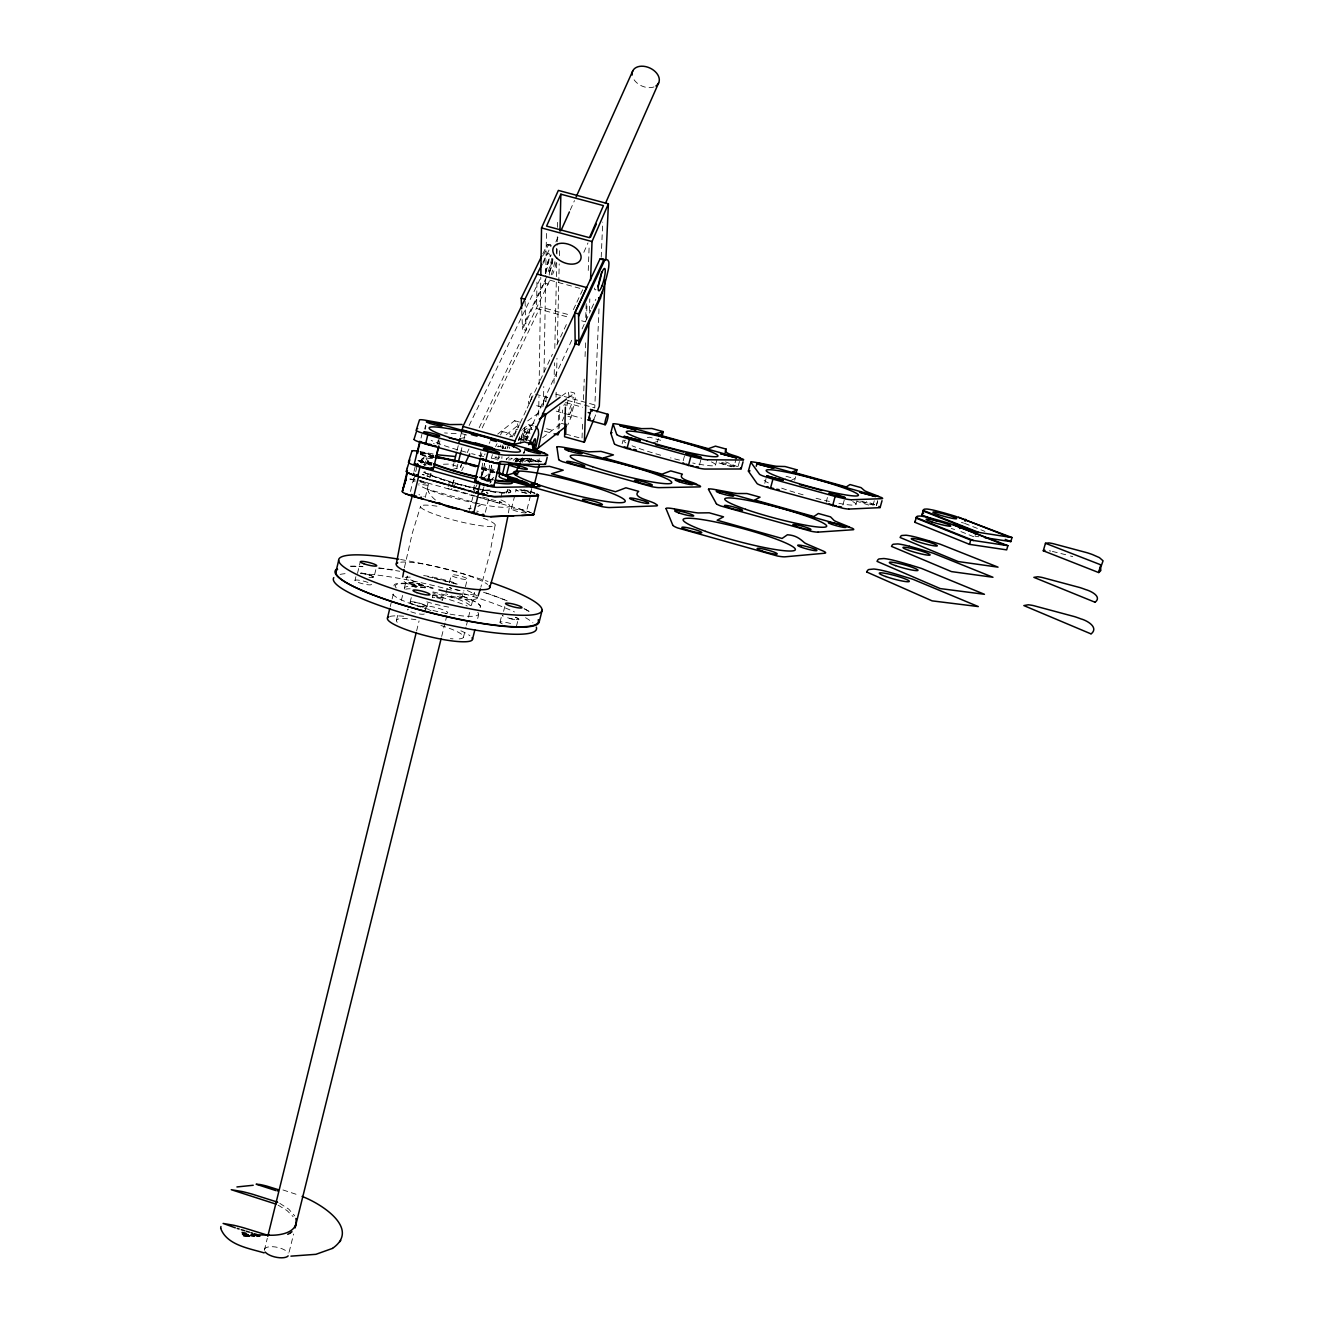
<?xml version="1.0" encoding="UTF-8"?>
<svg xmlns="http://www.w3.org/2000/svg" width="1324" height="1324" viewBox="0 0 1324 1324"><rect width="100%" height="100%" fill="white"/><g stroke="black" fill="none" stroke-linecap="round" stroke-linejoin="round"><path stroke-width="0.75" stroke-dasharray="5 3.75" d="M520.63 461.762L510.849 458.187M536.948 282.144L536.584 308.459L569.866 317.578M538.669 415.074L538.967 396.555M539.149 384.225L540.788 277.279M543.452 405.078L543.767 386.558M544.015 372.16L545.72 275.475M545.753 273.423L546.481 232.263M554.011 383.315L554.475 362.793M554.806 348.427L556.378 278.652M556.428 276.6L556.742 262.235M556.924 254.026L557.156 243.765M557.205 241.713L557.338 235.556M557.536 227.347L557.718 219.139M556.047 397.2L556.196 391.043M556.543 376.695L556.974 358.241M557.321 343.876L559.208 263.923M559.407 255.714L559.589 247.505M558.116 429.009L558.596 409.348M559.208 428.248L559.771 406.567M586.201 303.726L585.539 321.864L581.617 320.789M582.543 424.226L582.014 438.575L565.712 434.024M583.47 399.633L584.232 379.127M585.059 356.57L585.671 340.185M586.433 319.68L586.962 305.331M588.253 270.477L589.163 245.883M589.362 311.19L589.825 298.893M598.994 308.84L594.757 407.924L567.665 400.411M601.212 257.237L602.718 222.134M482.598 463.201L481.373 472.718A15.706 3.194 -74.7 0 0 481.439 475.349L481.936 477.021L484.617 463.367L482.035 477.186A39.058 7.944 -74.8 0 0 483.69 478.014L494.15 469.308M508.433 512.885L509.541 505.884M495.126 525.231L489.946 552.919L480.877 587.128M489.615 465.187L488.391 474.687A15.706 3.161 -74.7 0 0 488.457 477.319L488.92 478.99L491.634 465.353M404.399 567.731L412.31 533.142L420.602 506.264M489.019 479.172L492.511 461.397M522.848 440.561L524.784 431.012A27.026 5.263 -74.8 0 0 524.767 429.539L524.751 429.042A35.5 6.918 -74.7 0 0 524.652 427.867M502.541 448.522L503.021 446.205M515.433 432.783L516.194 429.274L521.342 430.714M516.194 462.308L516.956 458.799M520.332 443.507L522.666 432.948M566.887 405.756L569.055 396.124L568.178 391.292L574.566 393.062L575.41 397.879L571.058 417.143L567.665 425.103M551.893 258.312L550.983 261.937A52.033 10.493 -75.6 0 1 550.519 263.708A88.956 18.172 -75.7 0 1 547.838 273.125L547.358 274.813M354.998 580.375L355.875 576.701M357.497 573.424L360.31 561.674M375.784 569.717L373.898 577.545A8.457 1.374 13.8 0 0 369.744 575.228A8.457 1.374 13.8 0 0 360.906 573.193M421.032 438.045L421.926 434.355M414.015 471.377L415.786 464.095M424.739 428.844L425.6 425.318M425.136 429.373L425.98 425.848M410.49 491.452L414.809 473.644M413.402 481.208L415.256 473.562M415.719 471.642L417.59 463.996M420.734 462.821L421.611 459.246M421.86 463.301L423.2 457.756M390.266 606.524L391.672 600.798M392.136 598.895L393.526 593.169M424.259 465.866L426.063 458.485M437.218 444.136L438.112 440.445M429.671 477.335L430.565 473.694M437.946 443.457L439.717 436.159M425.318 497.361L429.588 479.288M430.052 477.368L430.995 473.545M439.005 444.599L439.899 440.909M396.505 620.261L397.978 614.253M401.387 600.269L402.844 594.277M404.416 587.839L407.296 576.056A34.656 5.528 14.1 0 0 426.94 586.433M410.076 602.453L411.35 597.273M448.191 486.57L450.16 478.543M453.122 466.528L454.099 462.523M457.045 450.491L458.534 444.483M460.404 436.837L461.265 433.312M264.353 1250.352L267.299 1238.321M416.597 630.952L419.063 620.923M453.983 479.884L451.567 489.665L447.694 488.573M456.714 468.779L457.823 464.228M460.719 452.494L462.159 446.618M463.863 439.684L465.154 434.404M424.789 611.986L426.179 606.326A8.705 1.456 14 0 0 413.982 601.94A8.705 1.456 14 0 0 413.071 604.323A8.705 1.456 14 0 0 426.179 606.326M452.394 469.441L460.818 467.306L461.497 464.542L459.196 469.358M426.957 606.706A8.705 1.456 14 0 0 414.76 602.321A8.705 1.456 14 0 0 413.849 604.704A8.705 1.456 14 0 0 426.957 606.706L427.817 603.231M432.948 595.039L432.336 597.505A5.23 0.861 14 0 1 435.248 597.455M442.481 600.07L443.093 597.604A5.23 0.861 14 0 0 435.728 594.989A5.23 0.861 14 0 0 435.232 596.396A5.23 0.861 14 0 0 443.093 597.604M445.989 593.317L447.33 587.955M449.432 582.726L451.335 575.079M473.214 490.029L474.555 484.551M469.54 510.286L474.439 490.476M289.145 1252.074L293.614 1234.034M441.686 636.43L445.162 622.396M445.658 620.393L447.644 612.367M461.96 597.372L463.731 590.223M465.419 586.731L467.322 579.101A8.242 1.291 14.1 0 0 455.655 575.013A8.242 1.291 14.1 0 0 454.993 577.148A8.242 1.291 14.1 0 0 467.322 579.118M497.758 460.256L499.578 452.924M485.362 512.239L488.804 498.387M463.483 637.142L465.965 627.179M466.462 625.193L467.968 619.218M468.464 617.232L470.45 609.255M471.543 604.836L474.472 593.086M454.612 489.88L499.446 503.203L500.439 499.198M500.952 497.195L502.954 489.168M477.699 618.507L478.659 614.7M520.365 462.026L521.292 458.319M524.089 452.891L524.983 449.349M522.136 462.49L523.079 458.783M511.378 508.896L516.178 489.731M530.56 493.306L532.331 486.256M538.372 462.242L539.265 458.7M526.191 512.719A7.646 0.976 14.4 0 0 515.301 509.045A7.646 0.976 14.4 0 0 514.854 510.683A7.646 0.976 14.4 0 0 526.191 512.719L531.023 493.554M499.992 622.263L501.846 614.899M503.583 611.357L505.569 603.496M516.41 626.401L518.28 619.053M481.919 453.47L480.629 456.83M622.164 443.722L623.124 440.031M657.416 442.166L658.342 438.608M683.217 460.719L685.17 453.304M699.486 464.939L701.439 457.541M715.49 465.187L717.409 457.938M736.376 457.856L733.993 466.809L718.27 462.721L731.477 466.76M739.454 461.53L737.915 466.942L720.223 462.01M764.776 483.392L766.762 475.978M794.698 480.298L795.674 476.723M826.11 502.326L828.659 493.024M842.892 504.99L844.944 497.559M855.983 504.245L856.976 500.621M872.93 505.553L874.916 498.37M876.405 505.404L877.646 500.935M876.488 505.338L877.729 500.869M491.32 458.203L492.462 454.628M549.344 281.185L478.758 428.662M525.049 301.177L526.224 330.338L522.5 329.312L545.836 279.728M484.634 455.042L485.014 453.851M506.413 459.858L506.827 458.667M499.38 457.889L499.777 456.681M480.86 451.898L479.884 456.78M593.781 419.493L596.148 413.8M542.608 437.731L561.31 423.332L564.024 416.977M583.834 252.321L587.988 242.921M555.881 241.961L559.274 234.447M570.247 210.02L574.467 200.636M582.08 328.931L590.686 310.346M591.547 308.492L595.85 299.207M506.165 493.124L507.886 489.4M520.828 461.48L522.55 457.756M514.904 462.457L516.641 458.716M525.347 439.998L572.365 338.911M514.076 436.01L519.306 424.855M520.183 423.001L526.29 409.993M527.151 408.14L539.365 382.106M540.242 380.253L552.439 354.236M556.808 344.935L566.391 324.496M573.375 309.634L575.99 304.057M576.867 302.186L582.957 289.178L548.417 279.778M482.399 490.36L484.104 486.752M487.497 479.536L492.561 468.795M476.988 484.733L475.283 488.357L480.629 489.863M480.397 477.534L485.478 466.793M500.522 434.984L502.177 431.492L504.378 433.776A15.59 3.128 -74.8 0 1 504.461 434.752M531.652 458.551L530.212 461.497M453.602 487.48L457.177 480.033M461.646 470.732L463.433 467.008M482.201 427.917L540.291 306.92L570.048 315.062M452.08 484.154L453.851 480.447M467.19 452.709L468.977 449.018M469.11 425.534L540.738 277.692M522.5 329.312L522.434 327.028L546.878 276.418M542.906 262.351L551.198 245.701M542.823 253.827L547.342 244.576L550.172 244.443A94.401 18.917 -75.3 0 1 551.082 244.626M543.386 255.3L548.682 244.427M523.956 458.584L522.897 460.669L529.666 462.556M519.67 461.712L520.481 460.901M492.131 480.264L492.958 478.924M489.897 483.194L491.022 481.82M493.802 477.368L490.641 480.033A39.058 7.845 -74.8 0 1 489.003 479.222M506.132 459.296L509.128 456.797M518.876 440.031L532.331 428.943M522.467 429.489L528.491 424.574L531.305 427.635A35.516 6.835 -74.7 0 1 531.735 430.416M506.182 434.835L519.885 423.812M497.708 434.107L514.589 420.701L517.502 423.779M520.001 462.258L524.585 458.683M513.216 460.355L516.294 457.988M523.063 431.194L534.449 422.753M568.178 397.779L574.566 393.062M527.697 420.883L539.182 412.476M561.74 395.992L568.178 391.292M790.196 480.96L794.532 478.626L782.666 475.333M499.446 503.203L501.846 502.425L480.033 496.252M489.963 489.913L481.224 490.31M652.98 442.845L661.007 440.396L649.637 437.234L645.615 437.863M459.974 438.592L467.587 436.986M509.194 433.461L511.362 435.728A15.59 3.095 -74.8 0 1 511.445 436.688M456.151 433.66L444.533 432.931M443.408 464.244L449.366 464.062L460.818 467.306M476.822 488.755L475.283 488.639L480.629 490.145M974.927 536.17L978.916 536.766M414.693 479.801L411.4 479.255A14.316 1.821 14.1 0 0 408.95 478.974M433.163 453.967L419.973 451.534L433.891 455.456M418.732 460.454L432.203 462.904A43.675 5.164 14.3 0 1 433.461 457.492M860.666 501.515L871.622 504.692M868.743 505.073L857.257 501.415M1052.381 551.413L1065.754 554.739M419.94 480.926L421.694 481.373M543.899 400.725L546.051 401.321M282.955 1189.945L299.406 1195.357M1070.471 556.014L1072.754 556.643M423.465 481.837L427.172 482.863M569.055 396.124L575.41 397.879M555.766 394.122L597.306 405.657M535.508 394.188L547.259 397.448M565.53 402.529L582.494 407.229M536.667 405.69L542.526 407.329M556.229 411.135L562.088 412.774M564.041 413.32L581.65 418.202M567.88 416.266L571.058 417.143M862.47 501.531L874.419 504.858M561.31 423.332L566.076 424.656M546.613 428.711L553.746 430.697M514.589 420.701L519.703 422.124M528.491 424.574L535.31 426.477M544.313 431.094L552.108 433.279M529.103 428.695A5.693 1.092 -74.8 0 1 527.647 437.383A5.693 1.092 -74.8 0 1 525.959 436.423A5.693 1.092 -74.8 0 1 529.103 428.695L532.463 429.638M525.247 431.823L532 433.709M528.061 436.937L521.275 435.05A5.743 1.109 -74.8 0 1 521.027 439.982M502.177 431.492L510.237 433.544M526.042 439.634L531.073 441.041M519.041 438.707L524.155 440.147A5.776 1.109 -74.8 0 1 524.618 440.197M461.795 433.643L469.226 435.728M498.436 446.122L505.354 448.058M529.17 458.534L540.92 461.844M515.152 458.435L520.315 459.875M495.292 457.392L498.734 458.369M431.806 463.83L424.574 461.911A13.621 1.638 14.2 0 0 419.311 460.752M481.423 468.249L494.845 472.039M481.605 468.895L495.54 472.8M479.255 477.021L490.757 480.248M479.801 477.352L489.433 480.066M417.838 460.289L431.756 464.211M479.437 477.666L491.369 481.026M523.162 489.996L535.078 493.356M474.273 496.169L424.524 482.118A15.292 1.936 14.1 0 0 408.851 478.99M476.259 496.732L522.02 509.657A15.309 1.969 14.4 0 1 530.974 512.736M524.139 489.847L531.089 491.899A13.687 1.655 14.4 0 1 533.936 492.892M519.356 508.913L526.29 510.965A13.654 1.754 14.4 0 1 530.394 512.487L531.569 513.017M963.541 523.03L961.423 522.401M954.637 529.501L952.37 528.806A138.987 13.852 15.3 0 0 951.228 528.458M544.826 283.055L548.434 284.18M547.342 244.576L550.983 245.751M546.001 396.819L547.788 397.415M874.717 504.692L866.376 501.498M737.468 466.66L725.535 461.877M964.567 523.344L984.907 531.387M960.91 531.586L976.152 537.693M541.549 461.712L534.251 458.601M534.747 493.074L527.482 489.897M278.09 1205.138L287.109 1210.616L293.117 1216.64M279.811 1203.367L288.748 1209.126L294.706 1215.862M556.593 248.3L556.676 248.813A15.822 3.128 -75.6 0 1 556.742 250.054A17.444 3.459 -75.6 0 1 556.725 251.659L556.626 252.967A10.195 2.019 -75.6 0 1 556.577 253.414M518.015 427.652L517.998 427.288A35.483 7.001 -74.7 0 0 517.502 423.779M521.755 310.759L522.434 327.028M1049.253 550.784A16.517 1.539 15.5 0 1 1050.726 551.065M711.435 461.911A47.399 4.518 14.8 0 1 692.7 463.003M679.526 460.09A47.399 4.518 14.8 0 1 670.556 457.856M660.676 455.191A47.399 4.518 14.8 0 1 632.044 445.791M625.855 442.861A47.399 4.518 14.8 0 1 625.557 440.18M852.722 501.597A47.714 4.568 15.1 0 1 838.903 503.352M829.403 501.432A47.714 4.568 15.1 0 1 813.085 497.51M803.122 494.828A47.714 4.568 15.1 0 1 780.035 487.596M768.383 482.929A47.714 4.568 15.1 0 1 763.865 479.917M508.863 489.516A46.919 5.726 14.3 0 1 480 489.334A46.919 5.726 14.3 0 1 423.415 472.072M483.293 479.189A46.919 5.726 14.3 0 1 490.84 481.638M491.055 481.953A46.952 5.577 14.3 0 1 483.988 480.645M430.432 465.303A46.952 5.577 14.3 0 1 433.08 458.7M481.588 469.242A46.952 5.577 14.3 0 1 493.024 472.834M526.952 493.207A8.043 0.976 14.4 0 1 515.466 489.814M520.779 489.83A8.043 0.976 14.4 0 1 530.543 493.207M473.429 489.88A8.325 1.043 14.3 0 1 475.167 489.863M481.671 491.138A8.325 1.043 14.3 0 1 483.128 491.518M486.52 492.611A8.325 1.043 14.3 0 1 488.126 493.256M422.207 474.356A8.325 1.026 14.1 0 1 424.359 474.935M427.007 475.812A8.325 1.026 14.1 0 1 428.959 476.64M426.278 465.038A8.043 0.96 14.2 0 1 423.994 464.492M418.765 461.53A8.043 0.96 14.2 0 1 431.641 464.989M433.776 457.012A8.043 0.943 14.2 0 1 420.403 453.851M420.403 452.709A8.043 0.943 14.2 0 1 433.776 456.201M516.674 458.269A47.035 5.213 14.3 0 1 514.473 461.182M496.732 459.163A47.035 5.213 14.3 0 1 489.648 457.79M483.657 456.515A47.035 5.213 14.3 0 1 471.625 453.652M465.849 452.129A47.035 5.213 14.3 0 1 431.144 440.313M533.357 461.795A8.06 0.894 14.5 0 1 522.848 458.402M526.373 458.385A8.06 0.894 14.5 0 1 537.858 461.762M433.511 443.391A8.341 0.943 14.2 0 1 434.173 443.606M433.792 457.674A9.5 1.109 14.2 0 1 420.304 454.43M420.436 452.775A9.5 1.109 14.2 0 1 433.411 456.085M433.676 457.227A7.663 0.894 14.2 0 1 427.652 456.333A7.663 0.894 14.2 0 1 420.502 454.165M420.287 453.106A7.663 0.894 14.2 0 1 427.222 454.397A7.663 0.894 14.2 0 1 433.511 456.532M530.461 461.745A9.516 1.043 14.5 0 1 521.308 458.402M525.032 458.418A9.516 1.043 14.5 0 1 537.494 461.745M531.536 461.811A7.679 0.844 14.5 0 1 523.361 459.097A7.679 0.844 14.5 0 1 527.448 459.097A7.679 0.844 14.5 0 1 536.783 461.811M546.117 396.935A5.412 1.026 -74.9 0 1 545.62 402.082M542.906 406.782A5.412 1.026 -74.9 0 1 543.75 401.189A5.412 1.026 -74.9 0 1 545.802 396.836M595.932 289.459A11.568 2.085 -75.4 0 1 594.509 288.036M552.803 258.478A11.552 2.284 -75.6 0 1 548.202 274.829M545.62 273.274A11.552 2.284 -75.6 0 1 550.983 254.936M556.08 262.417A11.552 2.284 -75.6 0 1 552.588 274.382M549.278 275.044A11.552 2.284 -75.6 0 1 552.869 259.239M551.247 274.846A126.21 25.917 -75.7 0 0 553.068 268.557A44.321 8.854 -75.6 0 0 554.971 261.457M552.869 259.454A11.552 2.284 -75.6 0 1 548.351 274.879M545.769 273.307A11.552 2.284 -75.6 0 1 551.132 254.986M543.634 263.327A11.552 2.3 -75.6 0 1 549.294 254.622A11.552 2.3 -75.6 0 1 545.058 273.207M521.275 434.884A5.743 1.109 -74.8 0 1 521.011 440.379M518.677 440.478A5.743 1.109 -74.8 0 1 519.802 437.052M512.355 436.953A5.743 1.125 -74.8 0 1 514.887 433.593M509.757 436.953A5.776 1.142 -74.8 0 1 510.915 436.821M508.234 446.867A5.776 1.142 -74.8 0 1 507.257 446.767M505.785 446.651A5.793 1.158 -74.8 0 1 505.123 448.472M503.236 448.373A5.793 1.158 -74.8 0 1 503.468 446.833M509.674 447.016A5.826 1.158 -74.8 0 1 509.442 448.555M507.125 448.753A5.826 1.158 -74.8 0 1 507.787 446.916M502.822 445.096A5.826 1.158 -74.8 0 1 502.193 448.339M500.224 446.817A5.826 1.158 -74.8 0 1 500.902 444.98M504.626 448.538A5.859 1.158 -74.8 0 1 505.586 448.422M501.879 458.518A5.859 1.158 -74.8 0 1 501.978 456.548M497.526 446.85A5.859 1.175 -74.8 0 1 498.767 446.949M496.202 456.648A5.859 1.175 -74.8 0 1 494.994 456.83M495.606 446.684A35.169 7.05 -74.7 0 1 497.063 443.722M489.201 443.424A35.169 7.133 -74.7 0 1 490.029 441.753M526.356 440.346A5.743 1.109 -74.8 0 1 528.524 436.953M524.205 453.205A5.809 1.109 -74.7 0 1 524.536 451.55M523.559 451.947A5.842 1.125 -74.7 0 1 523.212 453.619M521.557 458.452A5.842 1.125 -74.7 0 1 520.018 458.418M511.362 458.236A5.859 1.142 -74.7 0 1 510.65 459.924M509.061 460.239A5.859 1.142 -74.7 0 1 509.194 458.567M518.76 458.7A5.859 1.142 -74.7 0 1 517.552 461.861M515.996 461.844A5.859 1.142 -74.7 0 1 516.542 458.319M503.12 448.29A35.185 6.951 -74.7 0 1 503.732 447.016M524.254 440.213A5.776 1.109 -74.8 0 0 523.774 440.247A5.71 1.109 -74.8 0 0 525.545 433.196A5.71 1.109 -74.8 0 0 524.105 433.031A5.71 1.109 -74.8 0 0 522.004 440.064M518.71 440.048A5.743 1.109 -74.8 0 1 519.869 436.771M525.992 440.396A5.743 1.109 -74.8 0 1 527.945 436.92M565.894 403.837A5.395 0.976 -74.9 0 1 565.696 405.525M562.7 412.906A5.395 0.976 -74.9 0 1 562.7 409.977M563.858 405.541A5.395 0.976 -74.9 0 1 564.504 403.919M653.99 86.921A14.266 9.831 24.5 0 1 633.104 78.099M368.949 577.314A8.457 1.374 13.8 0 0 372.011 576.122A8.457 1.374 13.8 0 0 360.807 572.911A8.457 1.374 13.8 0 1 372.094 576.122A8.457 1.374 13.8 0 1 369.032 577.33M515.797 617.398A8.474 1.407 14.3 0 1 516.559 619.466A8.474 1.407 14.3 0 1 506.033 617.265M503.054 616.041A8.474 1.407 14.3 0 1 502.293 615.577M509.79 490.145A46.572 5.693 14.3 0 1 477.65 489.003A46.572 5.693 14.3 0 1 422.853 471.509M481.969 478.94A46.572 5.693 14.3 0 1 490.426 481.622M507.555 490.029A43.642 5.329 14.3 0 1 473.959 487.795A43.642 5.329 14.3 0 1 424.706 471.46M480.96 479.023A43.642 5.329 14.3 0 1 488.887 481.539M489.781 479.636A46.605 5.511 14.3 0 1 480.695 477.832M431.459 463.284A46.605 5.511 14.3 0 1 433.014 456.863M481.671 467.173A46.605 5.511 14.3 0 1 493.124 470.715M493.571 479.851A43.675 5.164 14.3 0 1 479.917 477.269M483.657 468.117A43.675 5.164 14.3 0 1 494.034 471.46M477.567 597.438A38.76 6.239 14.1 0 1 432.7 592.871M416.415 587.624A38.76 6.239 14.1 0 1 402.33 579.366M405.21 577.413A38.76 6.239 14.1 0 1 410.688 577.165M467.273 590.57A38.76 6.239 14.1 0 1 476.806 596.032M483.426 518.263A38.446 5.18 14.2 0 1 482.068 525.893A38.446 5.18 14.2 0 1 427.056 511.196A38.446 5.18 14.2 0 1 440.197 506.728M389.935 616.454A43.841 7.696 14 0 1 404.714 616.355M460.868 630.803A43.841 7.696 14 0 1 469.954 635.735M396.306 587.939A43.94 7.199 14 0 1 428.182 586.83M462.407 596.28A43.94 7.199 14 0 1 480.562 607.087M448.671 607.12A34.623 5.71 14 0 1 423.415 600.798M405.707 589.18A34.623 5.71 14 0 1 410.175 588.783M432.915 591.944A34.623 5.71 14 0 1 470.616 606.061M442.001 599.524A5.23 0.861 14 0 1 441.819 600.302M436.721 597.736A5.23 0.861 14 0 1 441.124 599.077M440.892 625.491A34.54 6.057 14 0 1 459.229 638.88M453.023 638.863A34.54 6.057 14 0 1 450.375 638.648M397.25 622.263A34.54 6.057 14 0 1 415.935 619.715M351.026 566.556A104.728 17.179 14 0 1 363.024 566.722M378.25 568.095A104.728 17.179 14 0 1 399.683 571.256M434.305 578.406A104.728 17.179 14 0 1 456.234 584.033M483.492 592.258A104.728 17.179 14 0 1 506.645 600.699M524.784 608.99A104.728 17.179 14 0 1 531.007 612.631M400.576 559.506A104.811 16.749 14.1 0 1 488.01 581.451M464.062 590.835A8.242 1.324 14.1 0 1 463.466 590.918M459.958 590.62A8.242 1.324 14.1 0 1 449.663 587.591M515.4 617.282A8.474 1.407 14.3 0 1 517.634 619.847A8.474 1.407 14.3 0 1 506.231 617.414M503.137 615.958A8.474 1.407 14.3 0 1 502.706 615.577M457.293 596.313A34.623 5.677 14 0 1 470.715 605.68M404.598 589.014A34.623 5.677 14 0 1 426.99 588.204M474.472 592.54A34.656 5.528 14.1 0 1 464.079 594.426M423.63 575.543A34.656 5.528 14.1 0 1 457.409 583.702M264.403 1249.376A12.446 4.982 12.6 0 1 275.491 1246.993A12.446 4.982 12.6 0 1 288.202 1253.001M423.101 607.484A13.058 2.201 14 0 1 436.87 607.832A13.058 2.201 14 0 1 445.443 613.459M430.945 610.778A13.058 2.201 14 0 1 429.837 610.43M425.782 608.924A13.058 2.201 14 0 1 424.938 608.543M350.297 566.192A104.728 17.162 14 0 1 362.296 566.374M379.194 567.946A104.728 17.162 14 0 1 395.214 570.263M427.817 576.718A104.728 17.162 14 0 1 457.243 584.149M486.09 593.02A104.728 17.162 14 0 1 507.737 601.079M524.039 608.643A104.728 17.162 14 0 1 530.262 612.267M459.941 590.372A8.242 1.307 14.1 0 1 454.595 589.263M451.815 588.419A8.242 1.307 14.1 0 1 449.399 587.459M394.055 586.002A44.47 7.282 14 0 1 428.728 586.664M462.953 596.313A44.47 7.282 14 0 1 480.033 607.385M340.119 574.401A104.662 17.444 14 0 1 348.56 573.441M360.558 573.573A104.662 17.444 14 0 1 453.751 590.769M464.029 593.698A104.662 17.444 14 0 1 514.457 611.936M525.545 617.679A104.662 17.444 14 0 1 532.927 622.826M424.243 613.988A8.705 1.49 13.9 0 1 413.055 612.499A8.705 1.49 13.9 0 1 408.603 609.206M371.349 584.232A8.457 1.39 13.8 0 1 360.674 583.222A8.457 1.39 13.8 0 1 357.066 580.028A8.457 1.39 13.8 0 1 370.687 583.652M459.776 595.817A8.242 1.341 14.1 0 1 458.501 597.587A8.242 1.341 14.1 0 1 446.767 594.178M502.326 623.902A8.474 1.423 14.3 0 1 501.647 621.833A8.474 1.423 14.3 0 1 512.09 624.001M477.798 612.317A44.437 7.398 14 0 1 438.261 611.721A44.437 7.398 14 0 1 392.268 592.589M432.551 595.121A44.437 7.398 14 0 1 467.273 606.028M526.224 493.207A7.663 0.927 14.4 0 1 516.261 489.93M519.62 489.83A7.663 0.927 14.4 0 1 530.775 493.207M420.635 482.085A7.646 0.976 14.1 0 1 428.165 485.064A7.646 0.976 14.1 0 1 418.914 483.624M413.75 481.688A7.646 0.976 14.1 0 1 415.289 481.092M425.633 464.989A7.646 0.91 14.2 0 1 423.581 464.443M420.469 462.059A7.646 0.91 14.2 0 1 431.839 465.105M418.947 494.646A7.911 1.043 14.1 0 1 419.609 494.845M423.846 496.285A7.911 1.043 14.1 0 1 424.292 496.483M422.306 474.571A7.927 0.976 14.1 0 1 423.746 474.935M427.007 475.928A7.927 0.976 14.1 0 1 428.662 476.557M476.872 511.097A7.911 1.043 14.3 0 1 478.312 511.461M481.771 491.353A7.927 0.993 14.3 0 1 482.515 491.535M486.52 492.727A7.927 0.993 14.3 0 1 487.695 493.157M400.742 562.203A48.194 7.547 14.1 0 1 446.205 568.906A48.194 7.547 14.1 0 1 487.596 584.43M501.002 499.959A47.846 6.074 14.2 0 1 483.343 504.825A47.846 6.074 14.2 0 1 418.599 484.783M420.221 481.059A47.846 6.074 14.2 0 1 422.058 480.993M428.645 491.601A49.435 37.271 3 0 1 427.255 489.168L481.986 504.576A49.435 37.204 2.6 0 1 478.924 505.751M479.073 505.983A36.211 27.341 2.7 0 1 477.865 506.43M471.427 508.184A36.211 27.341 2.7 0 1 468.117 508.697M435.431 499.976A36.211 27.341 2.7 0 1 428.347 491.701M570.644 412.426A5.395 0.976 -74.9 0 0 572.001 404.317A5.395 0.976 -74.9 0 0 569.072 411.814A5.395 0.976 -74.9 0 0 570.644 412.426M530.295 401.387A5.395 1.043 -75 0 0 531.669 393.129A5.395 1.043 -75 0 0 528.673 400.411A5.395 1.043 -75 0 0 530.295 401.387M412.84 585.009A8.374 1.357 14 0 0 425.699 587.144A8.374 1.357 14 0 0 414.28 582.957A8.374 1.357 14 0 0 412.84 585.009M411.93 584.761A8.374 1.357 14 0 0 424.772 586.88A8.374 1.357 14 0 0 413.369 582.709A8.374 1.357 14 0 0 411.93 584.761"/><path stroke-width="1.5" d="M578.919 344.819L578.571 313.887L603.794 259.868L606.326 259.653A94.633 17.047 -75.1 0 1 607.882 260.149L608.759 261.821A16.335 2.929 -75.4 0 1 608.924 264.105L608.726 266.918A11.651 2.085 -75.4 0 1 608.229 270.03L606.574 277.03A52.149 9.45 -75.4 0 1 606.111 278.801A89.171 16.368 -75.5 0 1 603.413 288.251L600.467 298.214L578.919 344.819L575.179 343.793L574.782 312.861L599.987 259.007L602.321 258.776A124.042 22.541 -75 0 1 603.115 258.892A118.432 21.515 -75 0 1 603.678 259.074L604.803 260.282M295.897 1223.972L295.053 1227.927L441.19 638.433M540.821 275.227L541.533 227.927L558.364 190.408L608.395 203.83L605.896 259.587M559.986 231.104L560.863 194.198L603.43 205.617L589.478 237.675L546.58 226.106L560.863 194.198M565.398 407.279L564.57 436.754L584.331 442.266L593.781 419.493M565.712 434.024L565.993 424.177M584.331 442.266L588.965 321.434M590.537 280.473L592.027 241.547L608.395 203.83M604.969 280.225L599.292 406.203L596.925 411.896M220.678 1228.291L220.926 1226.504M518.263 466.76L518.495 468.017L519.455 466.611M556.908 447.032L558.728 459.544M396.306 563.941L402.215 532.927L412.376 495.606M402.728 576.933L404.052 569.568M507.87 516.393L501.531 547.375L489.748 587.558M484.021 515.897L413.75 496.5A15.822 2.069 14.1 0 1 402.314 491.535L405.839 479.569M414.031 439.32L416.464 431.508M416.233 430.184L419.476 419.956A15.507 1.638 14.3 0 1 421.115 419.708A15.954 1.688 14.3 0 1 422.389 419.807A14.382 1.523 14.3 0 1 424.839 420.138L426.311 420.403A17.742 1.87 14.3 0 1 427.271 420.569M408.454 462.308L411.946 451.021M538.322 447.975L545.836 414.329L542.509 413.402M406.253 471.41L407.13 468.332M335.849 572.183L338.679 560.333M916.556 516.823A105.539 9.947 15.5 0 1 917.731 516.161L920.014 516.046A17.924 1.688 15.3 0 1 922.778 516.393L926.022 516.989A12.777 1.192 15.3 0 1 929.514 517.8L937.177 519.852A57.28 5.462 15.3 0 1 939.097 520.398A97.993 9.467 15.3 0 1 949.308 523.41L1007.895 545.654L1006.67 549.874L969.499 544.363L914.834 522.285L916.539 516.807M937.044 521.044L921.885 515.003L923.507 509.74A102.147 9.318 15.5 0 1 924.632 509.128L926.833 509.028A17.344 1.572 15.3 0 1 929.498 509.376L932.626 509.972A12.379 1.125 15.3 0 1 936.002 510.75L943.416 512.736A55.426 5.114 15.3 0 1 945.286 513.265A94.782 8.854 15.3 0 1 955.167 516.178L1011.999 537.527L1010.808 541.615L984.891 537.676M402.529 490.608L407.428 470.434M405.392 481.092L407.262 473.396M414.263 464.128L419.824 441.206M417.441 452.825L420.138 441.753A9.847 1.109 14.2 0 0 426.94 444.136A9.847 1.109 14.2 0 0 436.324 446.155M408.537 462.589A15.822 1.92 14.2 0 0 411.301 464.211L419.94 467.124L417.722 476.276L419.609 476.789M544.843 463.35A14.2 1.556 14.5 0 1 545.273 463.665A15.888 1.738 14.5 0 1 545.488 463.93A15.557 1.705 14.5 0 1 544.329 464.393L502.756 464.31A15.871 1.804 14.3 0 1 496.119 463.4L425.567 444.037L427.784 434.851L419.129 431.988A15.855 1.738 14.2 0 1 416.332 430.432M423.101 499.148L413.75 496.5L418.583 476.623L416.365 475.879M387.485 617.977L389.802 608.444M435.844 457.508L438.542 446.436M433.312 468.961L438.889 446.056M454.595 460.504L456.565 452.494M459.014 442.464L460.007 438.459M461.48 432.452L462.953 426.427L542.013 264.188M267.796 1236.318L416.117 632.955M458.303 462.275L460.719 452.494M474.786 481.208L480.463 458.253M419.94 467.124L479.95 484.038L477.683 493.19L479.933 493.935M485.676 460.918L487.96 451.716L427.784 434.851M464.261 510.799L473.611 513.464L478.543 493.554L457.905 487.728M493.835 486.04L499.545 463.102M502.392 474.687L504.825 464.889M496.765 472.569L506.413 475.283L509.459 463.069M513.464 447.016L514.97 440.991L586.797 287.589L537.048 274.051M959.586 528.475L960.032 526.638M965.064 521.325L965.577 519.289M472.469 639.409L474.853 629.91M533.489 450.028L534.797 444.831L524.387 441.918L514.126 444.368L462.126 429.803M534.151 485.229L539.265 464.873M545.471 464.145L547.193 457.31M533.638 514.705L538.471 495.54M921.885 515.003L922.431 513.911A134.684 12.479 15.5 0 1 922.828 513.563A128.445 11.899 15.5 0 1 923.225 513.348L923.573 513.216M539.182 621.949L542.161 610.248M612.714 425.434L610.794 433.196L614.353 443.755M740.712 468.233A16.02 1.506 14.9 0 1 741.059 468.514A15.706 1.473 14.9 0 1 740.364 468.994L704.997 469.06A16.004 1.556 14.8 0 1 698.807 468.15L627.03 448.538L629.43 439.254L620.294 436.341A15.971 1.49 14.7 0 1 616.868 434.669M661.917 436.887L663.274 431.641L651.904 428.496L641.478 428.645L620.261 424.656L742.201 458.816A14.332 1.307 14.9 0 1 743.095 459.296A16.037 1.456 14.9 0 1 743.443 459.56M688.414 465.634L690.863 456.333L629.43 439.254M725.155 452.593L726.098 449.084L715.473 446.138L708.357 448.687L655.297 433.941L663.274 431.641M741.175 468.729L743.029 461.811M750.41 463.632L748.408 471.096A15.689 1.473 15 0 1 749.367 470.831M756.236 466.23L757.196 462.655A17.957 1.638 15 0 0 756.302 462.49L754.945 462.258A14.547 1.324 15 0 0 752.793 461.96A16.136 1.473 15 0 0 751.8 461.894A15.689 1.423 15 0 0 750.907 462.01M848.701 509.061A16.12 1.572 15.1 0 1 842.908 508.267L770.419 488.457L772.935 479.139L763.501 476.143A16.07 1.523 15 0 1 759.529 474.257L750.824 462.225M796.105 472.817L796.916 469.821L785.049 466.528L776.443 466.28A33.15 2.979 14.9 0 1 773.1 465.75L757.378 462.705L880.956 497.311A14.432 1.324 15.2 0 1 881.999 497.824A16.153 1.473 15.2 0 1 882.429 498.122A15.822 1.44 15.2 0 1 882.082 498.668L851.514 499.76M914.834 522.285L915.43 521.11A139.185 13.323 15.5 0 1 915.529 521.027M832.581 505.785L835.146 496.434L772.935 479.139M880.129 507.522L882.016 500.704M969.499 544.363L970.724 540.076L1007.895 545.654M975.325 534.78L976.102 532L1011.999 537.527M1045.464 543.287L1100.823 564.835L1098.556 572.514L1043.295 550.784L1045.464 543.287L1048.972 542.923A16.533 1.506 15.5 0 1 1052.911 543.601L1087.318 552.803A19.082 1.721 15.6 0 1 1092.466 554.557L1099.417 557.619L1103.058 560.813L1098.887 572.564L1100.873 570.445L1100.476 567.781M408.884 462.804L409.828 459.825M402.314 491.535L405.972 479.387M408.437 464.261L407.262 467.902M478.096 595.966L480.347 588.915M535.475 449.233L538.554 434.851A27.043 5.131 -74.7 0 0 538.554 433.378L538.537 433.014A35.516 6.752 -74.7 0 0 538.09 429.539L535.74 426.543M559.109 432.187L557.967 434.901L554.061 433.825M660.841 435.596L662.414 431.905M590.487 237.261L596.297 224.104M605.449 203.4L658.64 82.949M560.962 230.69L569.403 211.906M576.155 196.879L632.723 70.983M575.179 343.793L576.9 340.086M514.788 474.505L519.968 463.334M528.59 444.715L576.9 340.483M578.853 342.535L602.437 291.545M578.571 316.237L604.969 259.67M465.221 463.284L469.689 453.983M332.506 1248.383C361.038 1228.473 320.325 1203.202 302.071 1196.433M521.673 308.724L521.193 298.198L541.93 255.681M916.043 517.485L973.537 540.523M339.97 1241.664L340.731 1240.389M1043.295 550.784L1044.984 550.271M1091.191 633.865C1099.135 627.328 1086.921 620.443 1080.996 618.92A23.17 2.631 15.7 0 0 1074.757 616.686L1033.018 605.498A20.075 2.284 15.7 0 0 1028.218 604.787L1023.849 605.581L1090.777 633.799M515.715 474.654L518.826 471.956M1095.163 602.188C1102.362 596.561 1090.645 590.934 1085.763 589.627A21.052 2.168 15.7 0 0 1080.103 587.624L1042.137 577.463A18.238 1.887 15.6 0 0 1037.784 576.768L1033.862 577.347L1094.799 602.139M849.694 527.118L836.9 521.888A36.791 3.773 15.2 0 1 834.269 520.646L830.562 516.89L818.348 513.48L813.896 516.542L754.763 500.009L760.026 497.179L746.968 493.538L737.17 493.504A36.509 3.74 14.9 0 1 733.413 492.975L715.92 489.714L851.961 528.094A15.921 1.672 15.1 0 1 853.053 528.706A17.824 1.87 15.1 0 1 853.533 529.054A17.46 1.821 15.1 0 1 853.053 529.749L818.1 532.116M291.992 1231.75L290.535 1232.826M878.888 496.45L867.121 491.883A33.398 2.996 15.2 0 1 864.688 490.79L861.063 487.629L849.958 484.551L846.317 486.951L792.613 472.039L796.916 469.821M535.277 450.359L566.027 426.378M539.315 419.145L566.589 398.971M545.62 407.775L560.135 397.183M290.006 1233.157L287.738 1234.365M332.49 1248.4L315.89 1254.324L290.932 1256.145M697.185 484.567C693.561 481.721 676.912 479.569 682.406 474.158L670.738 470.897L662.05 474.174L603.711 457.856L613.442 454.893L600.964 451.401L588.849 451.848L565.1 447.628L699.155 485.445A15.805 1.638 14.8 0 1 700.115 486.007A17.692 1.837 14.8 0 1 700.462 486.322A17.328 1.804 14.8 0 1 699.585 486.901L658.971 487.646A17.725 1.92 14.7 0 1 651.871 486.702L562.468 461.679A17.692 1.903 14.6 0 1 558.811 459.726M740.298 458.005C737.187 455.506 722.209 453.884 726.098 449.084M533.307 483.442L537.478 484.501L534.151 483.111M506.413 475.283L514.192 473.065L517.767 474.075M236.93 1186.949L253.215 1185.261M462.059 424.474L449.647 424.574L427.47 420.618L545.107 453.569C542.509 451.616 526.77 448.207 534.797 444.831M817.967 532.132L817.851 532.132A17.857 1.936 15.1 0 1 811.314 531.321L720.653 505.933A17.791 1.92 14.9 0 1 716.4 503.749M513.844 515.764L490.856 516.658L532.198 515.053A15.309 1.969 14.4 0 0 532.91 513.762M521.739 515.466L532.496 515.036A15.507 1.986 14.4 0 0 533.704 514.473A15.822 2.036 14.4 0 0 533.44 514.159A14.134 1.804 14.4 0 0 533.026 513.828M848.949 509.061L879.599 507.671A15.822 1.49 15.2 0 0 879.997 507.109M490.707 516.658L490.823 516.658A15.822 2.085 14.3 0 1 473.611 513.464M268.408 1235.16C279.05 1235.822 298.827 1233.041 295.914 1218.494M698.542 466.975L696.308 466.743M707.645 459.776L742.781 460.024A15.723 1.423 14.9 0 0 743.509 459.577M707.579 459.776L707.413 459.776A16.02 1.506 14.8 0 1 701.257 458.849L690.863 456.333M257.75 1234.829L269.302 1235.176M250.451 1235.408L254.357 1235.871M250.402 1235.408L254.274 1235.871M779.141 489.632L776.725 489.235M636.265 449.862L633.733 449.432M418.036 451.203L417.325 451.087A14.349 1.672 14.2 0 0 414.875 450.789A15.905 1.854 14.2 0 0 413.651 450.706A15.474 1.804 14.2 0 0 412.062 450.921M255.797 1235.391L259.719 1236.103L251.841 1234.382M255.747 1235.408L259.67 1236.136M674.446 508.913L693.892 512.388A40.084 4.502 14.8 0 0 698.096 512.951L709.201 512.802L723.516 516.823L717.161 520.233L782.07 538.471L787.432 534.764C795.575 535.343 799.464 538.239 804.628 542.873A40.399 4.568 15.2 0 0 807.441 544.28L823.776 551.297A17.526 2.019 15.1 0 1 824.968 551.976A19.612 2.251 15.1 0 1 825.448 552.373A19.215 2.218 15.1 0 1 824.852 553.217L784.768 556.841A19.711 2.367 15 0 1 777.436 556.014L677.441 527.879A19.645 2.35 14.8 0 1 672.906 525.38M509.078 462.539L535.575 467.058L549.576 466.362L563.23 470.202L551.512 473.777L615.461 491.734L625.921 487.795L638.698 491.369C630.787 497.543 652.087 500.77 656.009 504.229A17.394 1.986 14.7 0 1 657.002 504.858A19.463 2.218 14.7 0 1 657.366 505.222A19.066 2.185 14.7 0 1 656.274 505.917L609.553 507.539A19.579 2.334 14.6 0 1 601.626 506.562L503.153 478.858A19.529 2.3 14.4 0 1 499.313 476.607M485.527 495.143L488.109 495.656A15.822 1.969 14.3 0 0 494.713 496.467L536.501 495.507A15.524 1.887 14.4 0 0 537.709 494.977A15.838 1.92 14.4 0 0 537.445 494.679A14.167 1.721 14.4 0 0 536.733 494.183L537.561 494.531A14.167 1.721 14.4 0 1 538.272 495.027A15.838 1.92 14.4 0 1 538.487 495.308A15.524 1.887 14.4 0 1 537.329 495.855L495.557 496.814A15.822 1.986 14.3 0 1 488.953 496.003L483.012 494.58M242.06 1232.379L245.983 1233.19M264.138 1252.885C248.978 1248.317 226.768 1245.09 220.678 1228.324M599.987 259.007L603.794 259.868M485.13 495.226L480.413 493.935M598.58 297.784L600.467 298.214M693.428 466.164L690.317 465.386M773.646 488.539L771.379 487.944M588.22 412.558L590.19 413.055M630.621 448.72L628.354 448.124M482.581 494.63L479.073 493.587M909.423 546.266L906.659 545.571A12.379 1.307 15.3 0 0 903.117 544.776L901.445 544.462A21.201 2.234 15.3 0 0 899.377 544.114A19.231 2.036 15.3 0 0 897.738 543.916L893.286 544.23A146.931 15.574 15.6 0 0 892.79 544.528A154.081 16.318 15.6 0 0 892.277 544.975L891.499 546.382L951.476 571.604L992.967 577.264L933.304 553.267A154.329 17.096 15.3 0 0 922.001 549.841A53.97 5.776 15.3 0 0 909.423 546.249M541.533 227.927L592.027 241.547M521.193 298.198L524.966 299.241M574.782 312.861L578.571 313.887M835.146 496.434L845.473 498.933A16.12 1.523 15.1 0 0 851.266 499.76M487.96 451.716L498.403 454.215A15.871 1.754 14.4 0 0 505.007 455.142L546.58 455.522A15.574 1.655 14.5 0 0 547.772 455.092A15.888 1.688 14.5 0 0 547.491 454.827A14.2 1.523 14.5 0 0 546.779 454.347L545.107 453.569M479.95 484.038L490.377 486.504A15.838 1.92 14.3 0 0 496.98 487.348L538.719 486.686A15.54 1.837 14.4 0 0 539.927 486.173A15.855 1.87 14.4 0 0 539.662 485.875A14.167 1.672 14.4 0 0 538.951 485.378L537.345 484.601M590.322 409.397L607.931 414.28A5.412 0.894 -74.8 0 1 606.475 422.571A5.412 0.894 -74.8 0 1 605.118 421.661A5.412 0.894 -74.8 0 1 607.997 414.313M587.525 419.84L605.134 424.739M462.953 426.427L514.97 440.991M471.294 434.537L477.054 436.159M490.509 439.916L496.268 441.537M503.947 443.689L509.707 445.311M475.382 442.911L492.66 447.76M464.525 440.412L486.073 446.453M418.583 476.623L427.106 478.907M422.339 477.683L424.21 478.212M770.419 488.457L761.002 485.461A16.053 1.572 15 0 1 757.047 483.541L748.424 471.195M627.03 448.538L617.911 445.625A15.971 1.556 14.7 0 1 614.485 443.921M455.307 456.499L440.511 455.108A32.703 3.757 14.2 0 1 436.754 454.579M458.435 461.778L466.098 463.946M469.937 465.022L475.68 466.644M435.877 456.002L455.754 461.613M499.512 473.926L517.403 478.974M449.548 485.246L464.558 489.483M426.08 478.725L444.781 484.021M456.035 487.199L432.716 480.48M447.396 506.033L458.634 509.21M468.315 490.542L472.072 491.601M474.803 492.495L476.673 493.024M428.711 500.737L439.916 503.914M425.567 444.037L416.894 441.157A15.855 1.787 14.2 0 1 414.114 439.585M413.75 496.5L405.144 493.554M277.345 1191.021L278.47 1189.746L267.283 1186.238A95.858 93.028 -82.6 0 0 259.951 1184.517L256.144 1184.219L275.922 1190.59M417.226 476.243L412.84 474.77M688.132 464.774L686.031 464.095M626.914 447.711L624.216 446.833M254.109 1233.654L257.237 1234.613M246.347 1231.254L249.425 1232.197M250.981 1232.677L252.536 1233.174M241.216 1229.665L244.824 1230.774M415.951 475.862L411.83 474.422M237.178 1228.407L239.148 1229.02M235.291 1227.811L223.111 1223.442L234.083 1225.329A272.065 261.722 -86.9 0 1 244.063 1227.927L268.044 1235.342A14.051 1.158 17.5 0 1 268.06 1235.044M588.65 417.424L589.925 417.838M768.466 487.067L767.109 486.603M412.674 474.77L409.099 473.347M958.609 517.221L1009.335 537.147M411.714 474.422L409.96 473.711A15.822 1.969 14.1 0 1 407.18 472.056M1005.264 539.431L1010.808 541.615M923.06 510.352L978.833 532.463M922.878 510.882L976.102 532M952.866 524.486L1005.131 545.273M915.844 518.032L970.724 540.076M277.163 1202.026L252.288 1194.149A272.479 262.466 -86.3 0 0 242.275 1191.567L231.27 1189.697L276.087 1204.145M683.813 463.251L682.919 462.788M716.317 503.633L708.456 489.35M672.824 525.247L666.005 508.615M616.736 434.504L613.095 424.011M499.264 476.441L499.76 461.977A18.95 2.151 14.4 0 1 501.548 461.563M909.538 564.769A163.911 19.297 15.3 0 1 921.487 568.426L984.444 594.294L940.239 588.584L877.018 561.359L877.911 559.771A163.332 18.337 15.7 0 1 878.474 559.274A155.736 17.493 15.6 0 1 879.02 558.943L883.82 558.529A20.373 2.284 15.3 0 1 885.557 558.728A22.458 2.516 15.3 0 1 887.775 559.076L889.546 559.407A13.108 1.456 15.3 0 1 893.303 560.234L896.232 560.979A57.197 6.488 15.3 0 1 909.489 564.785M674.214 508.879A21.796 2.499 14.8 0 0 673.105 508.681L671.417 508.416A17.642 2.019 14.8 0 0 668.719 508.118A19.579 2.251 14.8 0 0 667.412 508.085A19.032 2.185 14.8 0 0 666.038 508.482M508.846 462.49A21.697 2.466 14.4 0 0 507.688 462.291L505.933 462.01A17.56 1.986 14.4 0 0 503.037 461.646A19.496 2.201 14.4 0 0 501.597 461.579M715.705 489.681A19.81 2.069 14.9 0 0 714.712 489.499L713.189 489.251A16.053 1.672 14.9 0 0 710.773 488.953A17.808 1.854 14.9 0 0 709.631 488.904A17.311 1.804 14.9 0 0 708.506 489.135M564.885 447.595A19.711 2.036 14.6 0 0 563.858 447.396L562.286 447.131A15.971 1.655 14.6 0 0 559.704 446.784A17.709 1.821 14.6 0 0 558.447 446.701A17.212 1.771 14.6 0 0 556.974 446.933M929.415 540.953A148.652 15.855 15.3 0 1 940.321 544.247L998.031 567.152L958.129 561.542L900.105 537.494L900.816 536.17A148.586 15.176 15.6 0 1 901.28 535.757A141.685 14.481 15.6 0 1 901.76 535.492L906.013 535.227A18.553 1.887 15.3 0 1 907.585 535.426A20.456 2.085 15.3 0 1 909.588 535.757L911.193 536.071A11.949 1.208 15.3 0 1 914.619 536.832L917.267 537.511A52.05 5.362 15.3 0 1 929.382 540.953M740.464 468.084A14.316 1.357 14.9 0 1 740.712 468.233M655.926 444.897A47.399 4.518 14.8 0 1 683.863 452.212M620.062 424.623A17.874 1.622 14.7 0 0 619.152 424.441L617.729 424.193A14.465 1.307 14.7 0 0 615.461 423.862A16.053 1.456 14.7 0 0 614.353 423.763A15.607 1.407 14.7 0 0 613.194 423.862M610.894 432.799A15.59 1.456 14.7 0 1 612.036 432.667M879.947 507.092A16.136 1.523 15.2 0 0 879.5 506.794A14.432 1.357 15.2 0 0 878.871 506.463M799.58 484.584A47.714 4.568 15.1 0 1 821.84 490.542M841.501 506.927A8.474 0.828 15.1 0 1 838.721 506.496M836.437 506A8.474 0.828 15.1 0 1 829.056 503.865M749.401 470.848A16.136 1.523 15 0 1 749.98 470.864M507.87 478.742A46.952 5.577 14.3 0 1 494.961 482.598M476.491 479.056A46.952 5.577 14.3 0 1 433.444 466.528M532.265 483.988A8.043 0.943 14.4 0 1 524.072 483.227A8.043 0.943 14.4 0 1 518.528 480.298A9.516 1.125 14.4 0 0 518.214 481.986A9.516 1.125 14.4 0 0 531.089 485.312A9.516 1.125 14.4 0 0 531.917 483.905M484.005 493.802A8.325 1.043 14.3 0 1 481.622 493.256M478.692 492.478A8.325 1.043 14.3 0 1 476.623 491.816M491.187 485.246A8.325 1.01 14.3 0 1 490.575 485.279M487.778 484.948A8.325 1.01 14.3 0 1 478.494 482.548A8.325 1.01 14.3 0 1 475.879 480.744M417.507 475.167A8.325 1.026 14.1 0 1 416.216 474.72A7.927 0.976 14.1 0 0 417.937 475.316M413.75 473.545A8.325 1.026 14.1 0 1 413.551 473.297M431.856 468.034A8.325 1.01 14.2 0 1 424.044 467.256A8.325 1.01 14.2 0 1 415.786 464.095M409.099 473.347A15.822 1.969 14.1 0 1 406.336 471.708M449.2 438.012A47.035 5.213 14.3 0 1 494.812 449.415M492.76 461.762A8.341 0.943 14.3 0 1 491.204 461.447M488.093 460.669A8.341 0.943 14.3 0 1 482.35 458.766A7.944 0.894 14.4 0 0 493.074 462.308M431.243 444.599A8.341 0.943 14.2 0 1 429.638 444.235M426.709 443.441A8.341 0.943 14.2 0 1 424.656 442.795M417.441 428.711A15.491 1.688 14.2 0 1 417.705 428.612M417.705 453.222A9.5 1.109 14.2 0 1 417.739 452.659M531.205 483.972A7.663 0.91 14.4 0 1 529.898 484.849A7.663 0.91 14.4 0 1 520.299 482.449A7.663 0.91 14.4 0 1 518.445 480.794M521.904 481.274A7.663 0.91 14.4 0 1 522.401 481.373M435.331 445.708A7.944 0.894 14.2 0 1 434.173 445.559M431.227 444.996A7.944 0.894 14.2 0 1 423.68 442.845M421.694 441.802A7.944 0.894 14.2 0 1 421.661 441.67M432.005 467.968A9.831 1.192 14.2 0 1 424.392 467.918A9.831 1.192 14.2 0 1 415.008 463.88M417.358 464.045A9.831 1.192 14.2 0 1 417.871 464.112M431.094 468.051A7.927 0.96 14.2 0 1 422.356 467.157A7.927 0.96 14.2 0 1 417.838 464.443M499.198 462.688A9.847 1.125 14.4 0 1 492.842 462.49A9.847 1.125 14.4 0 1 480.976 458.783M497.609 462.738A7.944 0.894 14.4 0 1 495.739 462.738M492.76 485.18A9.831 1.192 14.3 0 1 484.104 484.816A9.831 1.192 14.3 0 1 476.061 480.943M491.734 485.229A7.927 0.96 14.3 0 1 482.515 484.137A7.927 0.96 14.3 0 1 478.626 481.522M592.142 409.861A5.428 0.927 -74.8 0 1 592.242 411.119M590.19 418.88A5.428 0.927 -74.8 0 1 589.13 417.143A5.428 0.927 -74.8 0 1 591.811 409.761M601.659 271.718A11.568 2.085 -75.4 0 1 597.72 286.663M532.248 445.476A5.743 1.092 -74.8 0 1 534.681 439.022A5.743 1.092 -74.8 0 1 535.277 442.017A5.743 1.092 -74.8 0 1 532.96 449.101M529.749 444.202A5.776 1.092 -74.8 0 1 531.553 444.318M632.16 75.021A14.266 9.831 24.5 0 1 649.869 68.02A14.266 9.831 24.5 0 1 655.91 85.977M498.188 472.469A46.605 5.511 14.3 0 1 495.292 480.579M477.517 477.12A46.605 5.511 14.3 0 1 433.428 464.112M435.099 457.078A46.605 5.511 14.3 0 1 478.593 466.296M496.334 472.271A43.675 5.164 14.3 0 1 495.97 480.215M476.938 476.623A43.675 5.164 14.3 0 1 433.809 463.665M435.232 457.641A43.675 5.164 14.3 0 1 477.964 466.478M472.056 637.787A43.841 7.696 14 0 1 427.569 636.149A43.841 7.696 14 0 1 388.776 616.868M538.918 620.211A104.728 17.179 14 0 1 431.74 613.128A104.728 17.179 14 0 1 337.637 569.303M491.336 582.577A104.811 16.749 14.1 0 1 516.095 615.064A104.811 16.749 14.1 0 1 358.241 575.228A104.811 16.749 14.1 0 1 398.723 559.191M461.431 594.162A34.656 5.528 14.1 0 1 438.972 589.875M432.832 588.22A34.656 5.528 14.1 0 1 429.886 587.36M277.411 1202.308A14.2 2.135 46 0 1 277.659 1202.44M288.169 1255.88A12.446 4.982 12.6 0 1 277.03 1257.419A12.446 4.982 12.6 0 1 265.181 1252.024M538.173 619.847A104.728 17.162 14 0 1 430.945 612.747A104.728 17.162 14 0 1 336.892 568.939M536.319 627.113A104.662 17.444 14 0 1 433.809 621.519A104.662 17.444 14 0 1 333.797 577.612M421.545 497.278A7.911 1.043 14.1 0 1 420.833 497.145M416.381 496.136A7.911 1.043 14.1 0 1 415.057 495.755M412.509 494.911A7.911 1.043 14.1 0 1 411.466 494.497M483.889 514.457A7.911 1.043 14.3 0 1 482.482 514.357M477.534 513.414A7.911 1.043 14.3 0 1 476.094 513.05M473.429 512.256A7.911 1.043 14.3 0 1 472.172 511.809M483.972 493.918A7.927 0.993 14.3 0 1 481.009 493.19M478.345 492.396A7.927 0.993 14.3 0 1 477.103 491.965M489.218 585.969A48.194 7.547 14.1 0 1 440.611 583.057A48.194 7.547 14.1 0 1 397.73 562.849M458.749 508.863A36.211 27.341 2.7 0 1 439.154 502.623M736.376 457.856L720.653 453.702L736.376 457.856M701.439 457.541C680.039 454.844 680.735 449.233 701.439 457.541M866.641 571.968L932.113 600.864L978.304 606.574L912.997 579.316A170.846 20.969 15.3 0 0 900.585 575.51A59.53 7.034 15.3 0 0 886.749 571.521L883.704 570.793A13.637 1.589 15.3 0 0 879.781 569.916L877.928 569.585A23.352 2.714 15.3 0 0 875.627 569.237A21.184 2.466 15.3 0 0 873.823 569.022L868.776 569.519A162.091 18.95 15.7 0 0 868.18 569.883A170.002 19.877 15.7 0 0 867.584 570.412L866.641 571.968M640.336 440.544L624.067 436.324L640.303 440.611M635.834 429.936L620.162 425.798L635.834 429.936M875.445 496.5L859.607 492.247L875.445 496.5M844.977 497.493C822.452 494.431 825.348 489.152 844.944 497.559M783.08 480.281L766.762 475.895L783.08 480.281M773.646 468.249L757.891 464.079L773.646 468.249M249.243 1236.02L243.467 1235.573L249.177 1236.02M248.233 1234.762L242.358 1233.935L248.2 1234.762M885.855 576.552A15.491 1.804 15.3 0 0 909.24 581.484A15.491 1.804 15.3 0 0 887.957 573.871A15.491 1.804 15.3 0 0 885.855 576.552M895.521 565.613A14.878 1.672 15.3 0 0 917.962 570.396A14.878 1.672 15.3 0 0 897.457 563.147A14.878 1.672 15.3 0 0 895.521 565.613M678.831 512.918A9.897 1.142 14.8 0 0 693.71 515.897A9.897 1.142 14.8 0 0 679.94 511.18A9.897 1.142 14.8 0 0 678.831 512.918M686.262 529.633A10.327 1.241 14.8 0 0 701.77 532.695A10.327 1.241 14.8 0 0 687.371 527.713A10.327 1.241 14.8 0 0 686.262 529.633M761.896 550.916A10.36 1.241 15 0 0 777.221 553.928A10.36 1.241 15 0 0 762.525 548.848A10.36 1.241 15 0 0 761.896 550.916M801.583 547.325A9.947 1.142 15.1 0 0 816.842 550.569A9.947 1.142 15.1 0 0 803.453 545.786A9.947 1.142 15.1 0 0 801.583 547.325M705.593 531.371A58.091 6.785 15 0 0 795.029 550.139A58.091 6.785 15 0 0 717.244 522.368A58.091 6.785 15 0 0 705.593 531.371M512.785 466.362A9.847 1.109 14.4 0 0 527.366 469.126A9.847 1.109 14.4 0 0 513.348 464.525A9.847 1.109 14.4 0 0 512.785 466.362M512.967 480.943A10.278 1.208 14.4 0 0 528.177 483.773A10.278 1.208 14.4 0 0 513.547 478.924A10.278 1.208 14.4 0 0 512.967 480.943M586.664 501.631A10.294 1.225 14.6 0 0 602.403 504.775A10.294 1.225 14.6 0 0 588.402 499.893A10.294 1.225 14.6 0 0 586.664 501.631M633.716 500.273A9.88 1.125 14.7 0 0 648.694 503.286A9.88 1.125 14.7 0 0 635.09 498.618A9.88 1.125 14.7 0 0 633.716 500.273M536.998 484.27A57.743 6.686 14.5 0 0 624.961 501.763A57.743 6.686 14.5 0 0 545.902 474.654A57.743 6.686 14.5 0 0 536.998 484.27M745.594 509.293A52.728 5.594 15 0 0 826.358 526.654A52.728 5.594 15 0 0 755.177 501.862A52.728 5.594 15 0 0 745.594 509.293M831.935 524.37A9.053 0.943 15.1 0 0 845.738 527.382A9.053 0.943 15.1 0 0 833.475 523.096A9.053 0.943 15.1 0 0 831.935 524.37M796.469 526.522A9.384 1.026 15.1 0 0 810.884 529.633A9.384 1.026 15.1 0 0 798.273 525.181A9.384 1.026 15.1 0 0 796.469 526.522M728.581 507.555A9.351 1.01 14.9 0 0 742.516 510.402A9.351 1.01 14.9 0 0 729.359 505.95A9.351 1.01 14.9 0 0 728.581 507.555M720.206 493.207A9.003 0.943 14.9 0 0 733.645 495.97A9.003 0.943 14.9 0 0 721.001 491.734A9.003 0.943 14.9 0 0 720.206 493.207M592.49 466.71A52.397 5.511 14.7 0 0 671.632 482.912A52.397 5.511 14.7 0 0 599.077 458.567A52.397 5.511 14.7 0 0 592.49 466.71M679.113 481.754A8.987 0.927 14.8 0 0 692.618 484.534A8.987 0.927 14.8 0 0 680.122 480.347A8.987 0.927 14.8 0 0 679.113 481.754M638.201 482.284A9.318 1.01 14.7 0 0 652.318 485.18A9.318 1.01 14.7 0 0 639.475 480.827A9.318 1.01 14.7 0 0 638.201 482.284M570.561 463.367A9.301 0.993 14.6 0 0 584.827 466.296A9.301 0.993 14.6 0 0 572.233 462.01A9.301 0.993 14.6 0 0 570.561 463.367M568.228 450.772A8.954 0.927 14.6 0 0 581.964 453.636A8.954 0.927 14.6 0 0 569.85 449.548A8.954 0.927 14.6 0 0 568.228 450.772M908.926 550.436A14.051 1.49 15.3 0 0 930.077 555.004A14.051 1.49 15.3 0 0 910.664 548.235A14.051 1.49 15.3 0 0 908.926 550.436M916.903 541.417A13.554 1.39 15.3 0 0 937.276 545.852A13.554 1.39 15.3 0 0 918.508 539.381A13.554 1.39 15.3 0 0 916.903 541.417M938.203 514.573A12.313 1.125 15.3 0 0 956.64 518.677A12.313 1.125 15.3 0 0 939.527 512.918A12.313 1.125 15.3 0 0 938.203 514.573M646.873 441.074A47.432 4.369 14.8 0 0 717.889 456.135A47.432 4.369 14.8 0 0 651.507 434.487A47.432 4.369 14.8 0 0 646.873 441.074M785.546 479.42A47.747 4.419 15.1 0 0 858.266 495.507A47.747 4.419 15.1 0 0 793.291 473.595A47.747 4.419 15.1 0 0 785.546 479.42M931.715 521.838A12.71 1.192 15.3 0 0 950.764 526.058A12.71 1.192 15.3 0 0 933.122 520.067A12.71 1.192 15.3 0 0 931.715 521.838M450.524 437.847A47.068 5.064 14.3 0 0 520.365 451.236A47.068 5.064 14.3 0 0 453.453 429.539A47.068 5.064 14.3 0 0 450.524 437.847M528.69 451.087A8.076 0.861 14.5 0 0 540.606 453.387A8.076 0.861 14.5 0 0 529.087 449.647A8.076 0.861 14.5 0 0 528.69 451.087M487.149 450.541A8.341 0.91 14.4 0 0 499.578 452.924A8.341 0.91 14.4 0 0 487.762 449.068A8.341 0.91 14.4 0 0 487.149 450.541M427.156 433.726A8.341 0.91 14.2 0 0 439.717 436.159A8.341 0.91 14.2 0 0 428.082 432.336A8.341 0.91 14.2 0 0 427.156 433.726M429.903 423.432A8.06 0.844 14.3 0 0 442.051 425.815A8.06 0.844 14.3 0 0 430.797 422.141A8.06 0.844 14.3 0 0 429.903 423.432M601.824 286.216A11.568 2.085 -75.4 0 0 604.754 268.507A11.568 2.085 -75.4 0 0 598.614 284.279A11.568 2.085 -75.4 0 0 601.824 286.216M556.659 257.932A14.895 9.384 23.7 0 0 580.508 259.852A14.895 9.384 23.7 0 0 563.676 243.285A14.895 9.384 23.7 0 0 556.659 257.932M416.812 592.589A8.705 1.423 14 0 0 429.919 594.625A8.705 1.423 14 0 0 417.705 590.272A8.705 1.423 14 0 0 416.812 592.589M363.852 563.759A8.474 1.341 13.8 0 0 376.728 565.828A8.474 1.341 13.8 0 0 364.994 561.657A8.474 1.341 13.8 0 0 363.852 563.759M508.846 605.465A8.49 1.357 14.3 0 0 521.954 607.766A8.49 1.357 14.3 0 0 510.567 603.479A8.49 1.357 14.3 0 0 508.846 605.465"/></g></svg>
